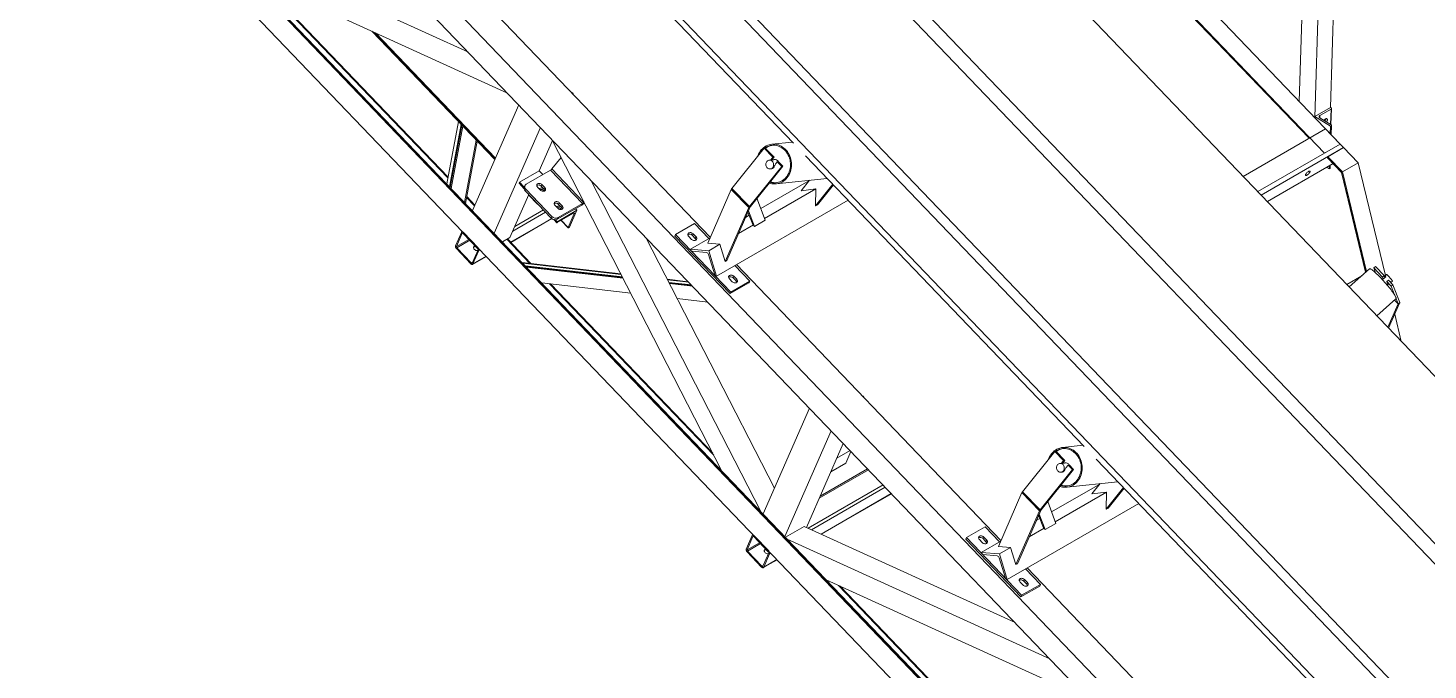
# Model space of a CAD drawing. Header units: millimetres. Extents: x 26816 to 90584, y 11074 to 56542.
# Drawn here: x 59620 to 62778, y 26420 to 27868 of the extents above; entities that cross this region are included whole.
import ezdxf

# ---------------------------------------------------------------- set-up
doc = ezdxf.new("R2010")
doc.units = ezdxf.units.MM
doc.layers.add('MAU_XANH', color=5, linetype='Continuous')

msp = doc.modelspace()

# ---------------------------------------------------------------- linework, layer by layer
at = {"layer": 'MAU_XANH', "linetype": 'Continuous', "lineweight": 0}
for p, q in [((50120.9, 40310.3), (67229.5, 22451.6)), ((49924.5, 40137.5), (68059.4, 21207.6)), ((49898.9, 40118.7), (68031.3, 21191.3)), ((49652, 39980.2), (67084.7, 21783.1)), ((49673, 39988.3), (67225.5, 21666.2)), ((49525.5, 39966.6), (66602.5, 22140.9)), ((57314.8, 33102), (62579.5, 27606.6)), ((57278.9, 33079.6), (62509.7, 27619.5)), ((57279, 33080.4), (62510.2, 27619.8)), ((57279.5, 33081.6), (62544.1, 27586.2)), ((66278, 21966.7), (60089.2, 28426.9)), ((62510.3, 28444.4), (62487.5, 27702.6)), ((62545.2, 28408), (62522.4, 27666.2)), ((66265.8, 21913.4), (60069.3, 28381.6)), ((60718.3, 28264.3), (61346.8, 27608.3)), ((66658.6, 21151.2), (59963.4, 28139.9)), ((62600.7, 25321), (59943.5, 28094.6)), ((66663.5, 21148.3), (60014, 28089.4)), ((66668.4, 21145.5), (60015, 28090.6)), ((60613.5, 27813.6), (60021.5, 28083.9)), ((61159.1, 27396.1), (60562.5, 28018.9)), ((60701.6, 27721.6), (60109.5, 27991.9)), ((60567.2, 27530.3), (60136.9, 27979.4)), ((60567.6, 27532.2), (60140.8, 27977.7)), ((62567.2, 27994.2), (62557.8, 27688.9)), ((60395.4, 27861.4), (60673, 27571.6)), ((60398.9, 27859.8), (60673.7, 27573)), ((60403.8, 27857.6), (60674.5, 27575)), ((60622.5, 27456.4), (60727.1, 27695)), ((60849.7, 27720.7), (60848.4, 27722)), ((60848.7, 27720.1), (60849.7, 27720.7)), ((60849.2, 27719.6), (60849.7, 27720.7)), ((62522.5, 27668.5), (62522.4, 27666.2)), ((62557.8, 27688.9), (62522.5, 27668.5)), ((62522.5, 27668.5), (62557.8, 27646.7)), ((62533.8, 27670.8), (62533.6, 27665.9)), ((62533.8, 27670.8), (62559.2, 27685.5)), ((62559.2, 27650.1), (62533.8, 27665.8)), ((62559.2, 27688.1), (62557.8, 27688.9)), ((62559.2, 27685.5), (62558.2, 27650.7)), ((62559, 27650.2), (62560.1, 27686.8)), ((60564.7, 27516.8), (60591, 27657.3)), ((60571.1, 27510.2), (60597.3, 27650.7)), ((60572.7, 27508.4), (60599, 27648.9)), ((60574.9, 27506.2), (60601.2, 27646.6)), ((60671.7, 27405.1), (60776.3, 27643.7)), ((62546.7, 27640.8), (62360.9, 27533.6)), ((62546.7, 27640.8), (62579.5, 27606.6)), ((62557.8, 27646.7), (62557.3, 27629.8)), ((62557.8, 27646.7), (62559.2, 27647.5)), ((62559.2, 27647.5), (62558.6, 27628.4)), ((62559.4, 27627.5), (62560.1, 27648.7)), ((60604.9, 27474.9), (60631.1, 27615.3)), ((60607.1, 27472.6), (60633.3, 27613.1)), ((60773.1, 27546.1), (60803.1, 27614.5)), ((61184.7, 26869.6), (60801.8, 27617)), ((61280.7, 27597.3), (61207.9, 27506.4)), ((61283.1, 27597.6), (61280.7, 27597.3)), ((61300.4, 27576.8), (61280.7, 27597.3)), ((61302.8, 27577), (61283.1, 27597.6)), ((61344.1, 27611.1), (61298, 27606.1)), ((61300.8, 27603.8), (61300.7, 27603.8)), ((62393.7, 27499.4), (62579.5, 27606.6)), ((62401.6, 27491.2), (62587.3, 27598.4)), ((62544.1, 27586.2), (62579.5, 27606.6)), ((62587.3, 27598.4), (62552, 27578)), ((62579.5, 27606.6), (62587.3, 27598.4)), ((62587.3, 27598.4), (62620.1, 27564.2)), ((60802, 27550.3), (60822.6, 27576.4)), ((61294.6, 27570.6), (61292.2, 27570.3)), ((61295.5, 27570.6), (61300.4, 27576.8)), ((61297.4, 27570.3), (61302.8, 27577)), ((61302.4, 27570.8), (61297.6, 27570.3)), ((61305.4, 27571.7), (61299.4, 27571.1)), ((61302.8, 27577), (61300.4, 27576.8)), ((61310.2, 27566.5), (61305.4, 27560.4)), ((61312.6, 27566.8), (61310.2, 27566.5)), ((61320.1, 27556.2), (61310.2, 27566.5)), ((61322.5, 27556.5), (61312.6, 27566.8)), ((61374, 27580), (62002.4, 26923.9)), ((62551.1, 27575.6), (62582.6, 27542.7)), ((62552, 27578), (62551.2, 27576.2)), ((62551.2, 27576.2), (62583, 27542.9)), ((62552, 27578), (62584.7, 27543.8)), ((60773.1, 27546.1), (60728.6, 27520.4)), ((60798.7, 27547.6), (60743.5, 27515.8)), ((60781.3, 27537.6), (60773.1, 27546.1)), ((60798.7, 27547.6), (60870.8, 27472.3)), ((60873.4, 27475.7), (60802, 27550.3)), ((61320.1, 27556.2), (61247.2, 27465.3)), ((61322.5, 27556.5), (61249.6, 27465.6)), ((61294.3, 27550.4), (61296.7, 27550.7)), ((61297.6, 27550.8), (61297.2, 27550.8)), ((61297.7, 27550.9), (61297.6, 27550.8)), ((61304.2, 27558.3), (61305.2, 27558.4)), ((61322.5, 27556.5), (61320.1, 27556.2)), ((62563.9, 27562.3), (62415.5, 27476.7)), ((62549.3, 27553.9), (62554.8, 27550.5)), ((62555, 27557.2), (62554.8, 27550.5)), ((62554.8, 27550.5), (62556.2, 27551.3)), ((62556.5, 27558), (62556.2, 27551.3)), ((62557.1, 27552.5), (62557.3, 27558.5)), ((62582.6, 27542.7), (62637.2, 27317.1)), ((62584.7, 27543.8), (62583, 27542.9)), ((62583, 27542.9), (62637.6, 27317.5)), ((62620.1, 27564.2), (62584.7, 27543.8)), ((62584.7, 27543.8), (62639.2, 27318.9)), ((62620.1, 27564.2), (62681.7, 27309.7)), ((60728.6, 27520.4), (60727.8, 27518.5)), ((60738.9, 27507), (60727.8, 27518.5)), ((60727.8, 27518), (60738.9, 27506.4)), ((60739.3, 27509.2), (60728.6, 27520.4)), ((60740.9, 27512.9), (60739.3, 27509.3)), ((60743, 27504.8), (60741.4, 27501.2)), ((60743, 27504.8), (60802, 27443.2)), ((60769.4, 27509.4), (60775.9, 27502.6)), ((60777.7, 27511.5), (60779.3, 27515.1)), ((60777.7, 27511.5), (60784.2, 27504.7)), ((60785.8, 27508.3), (60779.3, 27515.1)), ((60784.2, 27504.7), (60785.8, 27508.3)), ((61272.8, 26777.7), (60889.9, 27525.1)), ((61206.5, 27504.3), (61153.3, 27382.9)), ((61245.8, 27463.2), (61206.5, 27504.3)), ((61207.9, 27506.4), (61247.2, 27465.3)), ((61273.2, 27461), (61381.7, 27523.6)), ((61281.7, 27438.6), (61397.1, 27505.2)), ((61307.6, 27516.7), (61422.8, 27529)), ((61309.7, 27519.5), (61309.9, 27519.5)), ((61382.5, 27524.7), (61363.8, 27501.3)), ((61363.8, 27501.3), (61397.1, 27505.2)), ((61435.5, 27515.7), (61396.6, 27467.1)), ((61397.1, 27505.2), (61396.6, 27467.1)), ((61436.7, 27514.4), (61400.7, 27469.5)), ((60627.4, 27467.5), (60609.6, 27486)), ((60628.1, 27469), (60609.9, 27487.9)), ((60707.2, 27395.6), (60749.7, 27492.6)), ((60741.4, 27501.2), (60800.4, 27439.6)), ((60749.5, 27491.8), (60749.3, 27491.6)), ((60749.4, 27491.9), (60769.6, 27470.9)), ((60757.1, 27484.8), (60769.6, 27470.9)), ((60769.6, 27470.9), (60770, 27471.3)), ((60870.8, 27472.3), (60815.7, 27440.5)), ((60817, 27470.4), (60818.6, 27474.1)), ((60825.2, 27467.2), (60818.6, 27474.1)), ((60869.2, 27468.7), (60870.8, 27472.3)), ((60873.6, 27476.9), (60873.4, 27475.7)), ((60873.4, 27475.7), (60874, 27476.1)), ((61173.1, 27308.5), (61469.9, 27479.8)), ((61283.1, 27434.9), (61264.4, 27484.1)), ((60787.6, 27453), (60713.6, 27410.3)), ((60782.9, 27457.9), (60718.1, 27420.5)), ((60800.4, 27439.6), (60802, 27443.2)), ((60808.7, 27468.4), (60815.3, 27461.5)), ((60858.4, 27457.1), (60813.8, 27431.4)), ((60813.9, 27429.2), (60850.7, 27450.4)), ((60869.2, 27468.7), (60814.1, 27436.9)), ((60815.7, 27440.5), (60814.1, 27436.9)), ((60817, 27470.4), (60823.6, 27463.6)), ((60823.6, 27463.6), (60825.2, 27467.2)), ((60852.4, 27449.6), (60838.7, 27418.2)), ((60841.7, 27419), (60858.4, 27457.1)), ((60852.4, 27449.6), (60851.4, 27450.8)), ((60858.4, 27457.1), (60855.1, 27460.5)), ((61245.8, 27463.2), (61192.6, 27341.8)), ((61249.4, 27465.2), (61196.2, 27343.8)), ((61238.8, 27441.1), (61246.8, 27445.7)), ((61254.7, 27424.9), (61244, 27453)), ((61258.6, 27420.8), (61245.3, 27455.9)), ((61249.4, 27465.2), (61245.8, 27463.2)), ((61249.6, 27465.6), (61247.2, 27465.3)), ((61400.7, 27469.5), (61396.6, 27467.1)), ((60600.2, 27409.1), (60598.6, 27408.2)), ((60801.6, 27438.6), (60708.6, 27384.9)), ((60708.9, 27384.6), (60801.9, 27438.3)), ((60806.1, 27436.2), (60813, 27429)), ((60813, 27429.6), (60806.8, 27436)), ((60813.8, 27431.4), (60809.7, 27435.7)), ((60813.8, 27431.4), (60813, 27429.6)), ((60822.7, 27434.3), (60838.6, 27417.6)), ((60838.7, 27418.2), (60823.1, 27434.5)), ((60839.5, 27417.8), (60841.7, 27419)), ((61123.5, 27427.1), (61081, 27402.6)), ((61123.5, 27427.1), (61155.9, 27393.3)), ((61222.8, 27404.7), (61256.2, 27423.9)), ((61254.7, 27424.9), (61256.2, 27423.9)), ((61256.2, 27423.9), (61258.6, 27420.8)), ((61258.6, 27420.8), (61283.1, 27434.9)), ((60584.6, 27377), (60597.8, 27407.3)), ((60586.5, 27375), (60599.8, 27405.2)), ((60614.8, 27391.3), (60586.5, 27375)), ((60616.6, 27389.4), (60587.3, 27372.4)), ((60600.6, 27405.7), (60599.8, 27405.2)), ((60601.6, 27405), (60634.4, 27370.8)), ((60602.4, 27406.9), (60635.2, 27372.6)), ((60707.2, 27395.6), (60690.2, 27385.8)), ((60752.1, 27337.3), (60700.1, 27391.6)), ((60754.5, 27337), (60701.5, 27392.4)), ((61303.6, 26830.2), (61014, 27395.6)), ((61079.4, 27399), (61081, 27402.6)), ((61204, 27269), (61079.4, 27399)), ((61081, 27402.6), (61205.6, 27272.6)), ((61117, 27391.5), (61110.4, 27398.3)), ((61114.7, 27369.5), (61158.5, 27394.8)), ((61118.7, 27400.4), (61120.3, 27404)), ((61118.7, 27400.4), (61125.3, 27393.6)), ((61120.3, 27404), (61126.9, 27397.2)), ((61125.3, 27393.6), (61126.9, 27397.2)), ((61153.3, 27382.9), (61180.9, 27380.4)), ((61155.7, 27365.9), (61180.9, 27380.4)), ((61180.9, 27380.4), (61192.6, 27341.8)), ((60619.3, 27336.4), (60586.5, 27370.6)), ((60620.1, 27338.2), (60587.3, 27372.4)), ((60635.2, 27368.2), (60621.9, 27338)), ((60623.1, 27335.1), (60654.1, 27352.9)), ((60637.1, 27366.2), (60623.9, 27336)), ((60653.8, 27353.2), (60623.9, 27336)), ((60639.9, 27367.8), (60637.1, 27366.2)), ((61155.7, 27365.9), (61114.7, 27369.5)), ((61114.7, 27369.5), (61115.3, 27367.7)), ((61118.1, 27364.8), (61150.6, 27361.9)), ((61155.2, 27357.1), (61169, 27311.5)), ((61173.1, 27308.5), (61155.7, 27365.9)), ((60622.7, 27339.7), (60620.1, 27338.2)), ((60957.3, 27313.6), (60734.8, 27339.3)), ((60957.9, 27312.4), (60736, 27338)), ((60960.9, 27306.6), (60741.9, 27331.9)), ((60961.5, 27305.4), (60743.1, 27330.6)), ((60962.3, 27303.7), (60744.8, 27328.9)), ((61196.2, 27343.8), (61192.6, 27341.8)), ((61214.3, 27332.3), (61248, 27297.1)), ((61814.7, 26711.7), (61218.1, 27334.5)), ((62646.2, 27325), (62599.9, 27284.2)), ((62655.4, 27326.9), (62659.2, 27330.2)), ((62655.4, 27326.9), (62659.6, 27316.1)), ((62675.1, 27306.4), (62655.4, 27326.9)), ((62678.8, 27309.7), (62659.2, 27330.2)), ((60979.6, 27270), (60779, 27293.2)), ((61167, 26904.2), (60796.3, 27291.2)), ((61164.5, 26909), (60798.7, 27290.9)), ((61109.4, 27296), (61062.2, 27301.4)), ((61110.6, 27294.7), (61062.8, 27300.3)), ((61116.5, 27288.6), (61065.8, 27294.4)), ((61117.7, 27287.3), (61066.4, 27293.2)), ((61119.4, 27285.6), (61067.2, 27291.6)), ((61171.8, 27308.6), (61173.1, 27308.5)), ((61208.8, 27295.7), (61202.2, 27302.5)), ((61246.4, 27293.5), (61204, 27269)), ((61248, 27297.1), (61205.6, 27272.6)), ((61210.5, 27304.6), (61212.1, 27308.2)), ((61210.5, 27304.6), (61217.1, 27297.8)), ((61212.1, 27308.2), (61218.6, 27301.4)), ((61217.1, 27297.8), (61218.6, 27301.4)), ((61248, 27297.1), (61246.4, 27293.5)), ((62628.5, 27309.5), (62594.5, 27289.8)), ((62675.1, 27306.4), (62678.8, 27309.7)), ((62676.9, 27301.9), (62675.1, 27306.4)), ((62675.4, 27300.6), (62682.9, 27307.1)), ((62680.6, 27305.1), (62678.8, 27309.7)), ((62684.2, 27311.8), (62680.5, 27308.6)), ((62687, 27292.1), (62684.7, 27290.2)), ((62684.9, 27296.1), (62688.7, 27299.4)), ((62694.8, 27285.9), (62684.9, 27296.1)), ((62684.9, 27296.1), (62686, 27293.5)), ((62685.1, 27289.5), (62686.9, 27291.1)), ((62686.7, 27291.6), (62687.6, 27289.2)), ((62698.5, 27289.1), (62688.7, 27299.4)), ((62692.2, 27296.7), (62691.7, 27296.3)), ((62692.2, 27296.7), (62691.9, 27296.1)), ((62694, 27293.8), (62697.4, 27296.8)), ((62694.8, 27285.9), (62698.5, 27289.1)), ((62694.8, 27285.9), (62702.5, 27266)), ((62698.5, 27289.1), (62714, 27249.3)), ((61153.5, 27249.9), (61084.5, 27257.8)), ((61205.6, 27272.6), (61204, 27269)), ((62662.2, 27219.2), (62705.6, 27257.5)), ((62702, 27254.3), (62710.2, 27245.7)), ((62710.3, 27246), (62702.2, 27254.4)), ((62705.8, 27257.6), (62710.3, 27246)), ((62710.2, 27245.7), (62687.2, 27193.1)), ((62713.8, 27247.8), (62689, 27191.2)), ((62702.8, 27222.7), (62717.6, 27161.3)), ((62710.2, 27245.7), (62713.8, 27247.8)), ((62710.3, 27246), (62714, 27249.3)), ((61505.3, 27036.3), (61504, 27037.7)), ((61504.3, 27035.8), (61505.3, 27036.3)), ((61504.8, 27035.2), (61505.3, 27036.3)), ((61278.2, 26772.1), (61382.7, 27010.6)), ((61327.3, 26720.8), (61431.9, 26959.3)), ((61376, 26741.4), (61459.1, 26930.9)), ((61474.5, 26914.8), (61444.4, 26897.4)), ((61476.2, 26913.1), (61464.5, 26886.5)), ((61936.4, 26912.9), (61863.5, 26822)), ((61938.8, 26913.2), (61936.4, 26912.9)), ((61956, 26892.4), (61936.4, 26912.9)), ((61958.4, 26892.7), (61938.8, 26913.2)), ((61999.8, 26926.7), (61953.6, 26921.8)), ((61956.5, 26919.5), (61956.3, 26919.5)), ((61516.1, 26871.5), (61404.9, 26807.3)), ((61513.9, 26873.7), (61406.9, 26812)), ((61464.5, 26886.5), (61431.2, 26867.2)), ((61975.7, 26871.9), (61902.8, 26781)), ((61978.1, 26872.1), (61905.2, 26781.2)), ((61950.2, 26886.2), (61947.8, 26886)), ((61951.1, 26886.3), (61956, 26892.4)), ((61953.1, 26886), (61958.4, 26892.7)), ((61958, 26886.4), (61953.2, 26885.9)), ((61961, 26887.4), (61955, 26886.7)), ((61958.4, 26892.7), (61956, 26892.4)), ((61959.8, 26873.9), (61960.8, 26874)), ((61965.9, 26882.1), (61961, 26876.1)), ((61968.3, 26882.4), (61965.9, 26882.1)), ((61975.7, 26871.9), (61965.9, 26882.1)), ((61978.1, 26872.1), (61968.3, 26882.4)), ((61978.1, 26872.1), (61975.7, 26871.9)), ((62029.6, 26895.6), (62658.1, 26239.6)), ((61928.8, 26776.6), (62037.3, 26839.2)), ((61949.9, 26866.1), (61952.3, 26866.3)), ((61953.3, 26866.4), (61952.8, 26866.4)), ((61953.3, 26866.5), (61953.3, 26866.4)), ((61963.2, 26832.3), (62078.4, 26844.6)), ((62038.2, 26840.3), (62019.5, 26817)), ((61548.8, 26837.2), (61379.8, 26739.7)), ((61553.5, 26832.4), (61387.2, 26736.3)), ((61567.4, 26817.8), (61409, 26726.4)), ((61409.4, 26726.2), (61567.7, 26817.5)), ((61862.1, 26819.9), (61808.9, 26698.5)), ((61901.5, 26778.8), (61862.1, 26819.9)), ((61863.5, 26822), (61902.8, 26781)), ((61937.3, 26754.3), (62052.7, 26820.9)), ((61965.4, 26835.1), (61965.5, 26835.2)), ((62019.5, 26817), (62052.7, 26820.9)), ((62091.2, 26831.3), (62052.2, 26782.8)), ((62052.7, 26820.9), (62052.2, 26782.8)), ((62092.4, 26830.1), (62056.3, 26785.1)), ((61828.7, 26624.2), (62125.5, 26795.5)), ((61901.5, 26778.8), (61848.2, 26657.4)), ((61905, 26780.9), (61851.8, 26659.5)), ((61905, 26780.9), (61901.5, 26778.8)), ((61905.2, 26781.2), (61902.8, 26781)), ((61938.7, 26750.5), (61920.1, 26799.7)), ((62056.3, 26785.1), (62052.2, 26782.8)), ((61894.4, 26756.8), (61902.4, 26761.4)), ((61910.3, 26740.5), (61899.7, 26768.7)), ((61914.2, 26736.4), (61900.9, 26771.6)), ((61914.2, 26736.4), (61938.7, 26750.5)), ((61240.2, 26692.7), (61253.4, 26722.9)), ((61242.1, 26690.6), (61255.4, 26720.8)), ((61255.9, 26724.8), (61254.2, 26723.8)), ((61256.2, 26721.3), (61255.4, 26720.8)), ((61257.2, 26720.7), (61290, 26686.5)), ((61258, 26722.5), (61290.8, 26688.3)), ((61328.5, 26719.5), (61370.7, 26743.8)), ((61924.8, 26444.8), (61332.7, 26715.1)), ((61846.4, 26526.7), (61370.7, 26743.8)), ((61735.1, 26714.6), (61736.6, 26718.3)), ((61859.6, 26584.6), (61735.1, 26714.6)), ((61779.1, 26742.8), (61736.6, 26718.3)), ((61736.6, 26718.3), (61861.2, 26588.2)), ((61772.6, 26707.1), (61766, 26714)), ((61774.3, 26716.1), (61775.9, 26719.7)), ((61774.3, 26716.1), (61780.9, 26709.2)), ((61775.9, 26719.7), (61782.5, 26712.8)), ((61779.1, 26742.8), (61811.5, 26708.9)), ((61780.9, 26709.2), (61782.5, 26712.8)), ((61878.4, 26720.3), (61911.8, 26739.6)), ((61910.3, 26740.5), (61911.8, 26739.6)), ((61911.8, 26739.6), (61914.2, 26736.4)), ((61270.4, 26706.9), (61242.1, 26690.6)), ((61274.9, 26652), (61242.1, 26686.2)), ((61272.3, 26705), (61242.9, 26688.1)), ((61275.7, 26653.8), (61242.9, 26688.1)), ((61290.8, 26683.9), (61277.6, 26653.7)), ((61292.8, 26681.8), (61279.5, 26651.6)), ((61295.5, 26683.4), (61292.8, 26681.8)), ((61770.3, 26685.1), (61814.1, 26710.4)), ((61811.3, 26681.6), (61770.3, 26685.1)), ((61770.3, 26685.1), (61770.9, 26683.3)), ((61808.9, 26698.5), (61836.5, 26696.1)), ((61811.3, 26681.6), (61836.5, 26696.1)), ((61828.7, 26624.2), (61811.3, 26681.6)), ((61836.5, 26696.1), (61848.2, 26657.4)), ((61278.3, 26655.3), (61275.7, 26653.8)), ((61278.7, 26650.7), (61309.7, 26668.6)), ((61309.4, 26668.9), (61279.5, 26651.6)), ((61773.7, 26680.4), (61806.2, 26677.6)), ((61810.8, 26672.7), (61824.7, 26627.2)), ((61851.8, 26659.5), (61848.2, 26657.4)), ((62470.3, 26027.4), (61873.7, 26650.1)), ((62012.8, 26352.9), (61420.8, 26623.2)), ((61827.4, 26624.3), (61828.7, 26624.2)), ((61864.4, 26611.3), (61857.8, 26618.2)), ((61866.1, 26620.2), (61867.7, 26623.9)), ((61866.1, 26620.2), (61872.7, 26613.4)), ((61867.7, 26623.9), (61874.3, 26617)), ((61869.9, 26647.9), (61903.6, 26612.7)), ((61878.4, 26161.5), (61448.1, 26610.7)), ((61878.8, 26163.4), (61452, 26609)), ((61902.1, 26609.1), (61859.6, 26584.6)), ((61861.2, 26588.2), (61859.6, 26584.6)), ((61903.6, 26612.7), (61861.2, 26588.2)), ((61872.7, 26613.4), (61874.3, 26617)), ((61903.6, 26612.7), (61902.1, 26609.1))]:
    msp.add_line(p, q, dxfattribs=at)
at = {"layer": 'MAU_XANH', "linetype": 'Continuous', "lineweight": 0, "flags": 128}
for points in [[(62543.5, 27659.8), (62544.2, 27661), (62545.2, 27662.1), (62546.2, 27663), (62547.3, 27663.6), (62548.3, 27663.9), (62549.2, 27663.9), (62550, 27663.5), (62550.5, 27662.8), (62550.8, 27661.9), (62550.8, 27660.7), (62550.6, 27659.4), (62550.1, 27658), (62549.4, 27656.7), (62549.1, 27656.3)], [(61292, 27518.5), (61294.7, 27517.7), (61298.2, 27516.9), (61301.7, 27516.5), (61305.1, 27516.5), (61308.6, 27516.8), (61312, 27517.4), (61315.4, 27518.4), (61318.7, 27519.7), (61321.8, 27521.4), (61324.8, 27523.4), (61327.6, 27525.6), (61330.2, 27528.2), (61332.6, 27531), (61334.8, 27534), (61336.7, 27537.3), (61338.4, 27540.7), (61339.7, 27544.3), (61340.8, 27548.1), (61341.6, 27551.9), (61342.1, 27555.8), (61342.3, 27559.8), (61342.2, 27563.8), (61341.7, 27567.7), (61341, 27571.6), (61340, 27575.5), (61338.6, 27579.2), (61337, 27582.8), (61335.1, 27586.2), (61333, 27589.4), (61330.6, 27592.4), (61328.1, 27595.1), (61325.3, 27597.6), (61322.3, 27599.8), (61319.2, 27601.8), (61316, 27603.3), (61312.6, 27604.6), (61309.2, 27605.5), (61305.7, 27606.1), (61302.2, 27606.3), (61298.8, 27606.2), (61295.3, 27605.7), (61291.9, 27604.9), (61288.6, 27603.8), (61285.4, 27602.3), (61282.3, 27600.5), (61279.4, 27598.3), (61276.7, 27595.9), (61274.2, 27593.3), (61271.9, 27590.3), (61269.9, 27587.2), (61268.1, 27583.8), (61266.5, 27580.3), (61266.1, 27579)], [(61293.7, 27520.6), (61296, 27519.9), (61299.4, 27519.3), (61302.8, 27519), (61306.2, 27519), (61309.5, 27519.5), (61312.8, 27520.2), (61316.1, 27521.3), (61319.2, 27522.7), (61322.1, 27524.5), (61325, 27526.6), (61327.6, 27528.9), (61330, 27531.5), (61332.2, 27534.4), (61334.2, 27537.5), (61335.9, 27540.8), (61337.3, 27544.2), (61338.5, 27547.8), (61339.3, 27551.5), (61339.9, 27555.3), (61340.1, 27559.2), (61340, 27563), (61339.6, 27566.9), (61339, 27570.7), (61338, 27574.4), (61336.7, 27578), (61335.1, 27581.5), (61333.3, 27584.8), (61331.2, 27588), (61328.9, 27590.9), (61326.4, 27593.5), (61323.7, 27595.9), (61320.8, 27598), (61317.7, 27599.8), (61314.6, 27601.3), (61311.3, 27602.4), (61307.9, 27603.3), (61304.6, 27603.7), (61301.2, 27603.8), (61297.8, 27603.6), (61294.5, 27603), (61291.2, 27602.1), (61288, 27600.8), (61285, 27599.2), (61282.3, 27597.5)], [(61285.8, 27555.2), (61286.9, 27553.7), (61288.1, 27552.4), (61289.5, 27551.4), (61291.1, 27550.7), (61292.8, 27550.4), (61294.4, 27550.4), (61296.1, 27550.8), (61297.6, 27551.6), (61298.9, 27552.6), (61300.1, 27554), (61301, 27555.5), (61301.6, 27557.3), (61302, 27559.1), (61302, 27561), (61301.6, 27562.9), (61301, 27564.7), (61300.1, 27566.3), (61299, 27567.7), (61297.6, 27568.9), (61296.1, 27569.7), (61294.5, 27570.2), (61292.8, 27570.4), (61291.2, 27570.1), (61289.6, 27569.6), (61288.2, 27568.7), (61286.9, 27567.5), (61285.9, 27566), (61285.1, 27564.4), (61284.6, 27562.6), (61284.4, 27560.7), (61284.6, 27558.8), (61285.1, 27557), (61285.8, 27555.2)], [(61294.6, 27570.6), (61295.9, 27570.6), (61297.6, 27570.3)], [(61305.1, 27571.7), (61305.1, 27571.7), (61304.8, 27571.7)], [(62551.2, 27576.2), (62551.1, 27576), (62551.1, 27575.8), (62551.1, 27575.6), (62551.1, 27575.6)], [(62508.3, 27544.7), (62509.4, 27545.2), (62510.3, 27545.5), (62511, 27545.5), (62511.5, 27545.3), (62511.7, 27544.8), (62511.7, 27544.2), (62511.4, 27543.3), (62510.9, 27542.3), (62510.1, 27541.2), (62509.2, 27540), (62508.1, 27538.9), (62506.9, 27537.9), (62505.7, 27536.9), (62504.6, 27536.2), (62503.5, 27535.7), (62502.6, 27535.4), (62501.9, 27535.3), (62501.4, 27535.6), (62501.2, 27536), (62501.2, 27536.7), (62501.5, 27537.6), (62502, 27538.6), (62502.8, 27539.7), (62503.7, 27540.8), (62504.8, 27542), (62506, 27543), (62507.2, 27543.9), (62508.3, 27544.7)], [(60727.8, 27518.5), (60727.7, 27518.3), (60727.7, 27518.1), (60727.7, 27518), (60727.8, 27518)], [(60743.5, 27515.8), (60742.3, 27514.8), (60741.3, 27513.7), (60740.7, 27512.3), (60740.5, 27510.9), (60740.6, 27509.3), (60741.1, 27507.8), (60741.9, 27506.2), (60743, 27504.8)], [(60779.3, 27515.1), (60778.1, 27516.1), (60776.8, 27516.9), (60775.3, 27517.5), (60773.8, 27517.8), (60772.3, 27517.8), (60771, 27517.6), (60769.7, 27517.1), (60768.8, 27516.3), (60768, 27515.4), (60767.7, 27514.2), (60767.6, 27513), (60767.9, 27511.8), (60768.5, 27510.6), (60769.4, 27509.4)], [(60786, 27501), (60786, 27501.1), (60785.7, 27502.3), (60785.1, 27503.5), (60784.2, 27504.7), (60783.1, 27505.7), (60781.8, 27506.5), (60780.3, 27507), (60778.8, 27507.3), (60777.3, 27507.4), (60775.9, 27507.1), (60774.7, 27506.6), (60773.7, 27505.8), (60773.3, 27505.3)], [(60775.9, 27502.6), (60777.1, 27501.6), (60778.4, 27500.8), (60779.9, 27500.2), (60781.4, 27499.9), (60782.9, 27499.9), (60784.3, 27500.1), (60785.5, 27500.6), (60786.5, 27501.4), (60787.2, 27502.4), (60787.6, 27503.5), (60787.6, 27504.7), (60787.3, 27505.9), (60786.7, 27507.2), (60785.8, 27508.3)], [(60818.6, 27474.1), (60817.5, 27475.1), (60816.1, 27475.9), (60814.7, 27476.4), (60813.2, 27476.7), (60811.7, 27476.8), (60810.3, 27476.5), (60809.1, 27476), (60808.1, 27475.2), (60807.4, 27474.3), (60807, 27473.2), (60806.9, 27472), (60807.2, 27470.7), (60807.8, 27469.5), (60808.7, 27468.4)], [(60825.4, 27460), (60825.4, 27460), (60825.1, 27461.2), (60824.5, 27462.5), (60823.6, 27463.6), (60822.4, 27464.6), (60821.1, 27465.4), (60819.6, 27466), (60818.1, 27466.3), (60816.6, 27466.3), (60815.3, 27466.1), (60814, 27465.5), (60813.1, 27464.8), (60812.6, 27464.3)], [(60815.3, 27461.5), (60816.4, 27460.5), (60817.8, 27459.7), (60819.2, 27459.2), (60820.7, 27458.8), (60822.2, 27458.8), (60823.6, 27459.1), (60824.8, 27459.6), (60825.8, 27460.3), (60826.5, 27461.3), (60826.9, 27462.4), (60827, 27463.6), (60826.7, 27464.9), (60826.1, 27466.1), (60825.2, 27467.2)], [(60850.7, 27450.4), (60851.2, 27450.7), (60851.7, 27450.9), (60852.1, 27450.9), (60852.4, 27450.9), (60852.5, 27450.7), (60852.6, 27450.4), (60852.6, 27450.1), (60852.4, 27449.6)], [(60597.8, 27407.3), (60598.1, 27407.8), (60598.6, 27408.1), (60599.1, 27408.4), (60599.7, 27408.4), (60600.4, 27408.2), (60601.1, 27407.9), (60601.7, 27407.5), (60602.4, 27406.9)], [(60813, 27429.6), (60812.9, 27429.4), (60812.9, 27429.2), (60813, 27429), (60813.1, 27429), (60813.2, 27428.9), (60813.4, 27429), (60813.6, 27429.1), (60813.9, 27429.2)], [(60838.7, 27418.2), (60838.6, 27418), (60838.6, 27417.8), (60838.6, 27417.7), (60838.7, 27417.6), (60838.8, 27417.6), (60839, 27417.6), (60839.3, 27417.7), (60839.5, 27417.8)], [(60599.8, 27405.2), (60599.9, 27405.4), (60600.1, 27405.6), (60600.3, 27405.6), (60600.5, 27405.7), (60600.8, 27405.6), (60601.1, 27405.5), (60601.3, 27405.3), (60601.6, 27405)], [(60628.6, 27376.9), (60627.4, 27376.4), (60626.4, 27375.7), (60625.7, 27374.7), (60625.3, 27373.6), (60625.3, 27372.4), (60625.5, 27371.1), (60626.1, 27369.9), (60627, 27368.8)], [(61110.4, 27398.3), (61109.5, 27399.5), (61108.9, 27400.7), (61108.6, 27401.9), (61108.7, 27403.2), (61109.1, 27404.3), (61109.8, 27405.2), (61110.8, 27406), (61112, 27406.5), (61113.4, 27406.7), (61114.9, 27406.7), (61116.4, 27406.4), (61117.8, 27405.8), (61119.2, 27405), (61120.3, 27404)], [(61126.9, 27397.2), (61127.8, 27396.1), (61128.4, 27394.8), (61128.6, 27393.6), (61128.6, 27392.4), (61128.2, 27391.3), (61127.5, 27390.3), (61126.5, 27389.6), (61125.3, 27389), (61123.9, 27388.8), (61122.4, 27388.8), (61120.9, 27389.1), (61119.4, 27389.7), (61118.1, 27390.5), (61117, 27391.5)], [(60623.9, 27336), (60623.6, 27335.5), (60623.1, 27335.1), (60622.6, 27334.9), (60622, 27334.9), (60621.3, 27335), (60620.7, 27335.3), (60620, 27335.8), (60619.3, 27336.4)], [(60621.9, 27338), (60621.8, 27337.8), (60621.6, 27337.7), (60621.4, 27337.6), (60621.2, 27337.6), (60620.9, 27337.6), (60620.6, 27337.8), (60620.4, 27338), (60620.1, 27338.2)], [(62705.6, 27257.5), (62705.9, 27257.8), (62705.9, 27258.5), (62705.8, 27259.4), (62705.4, 27260.6), (62704.7, 27262), (62703.9, 27263.7), (62702.8, 27265.5), (62701.5, 27267.6), (62700, 27269.8), (62698.3, 27272.3), (62696.4, 27274.8), (62694.4, 27277.5), (62692.3, 27280.3), (62690, 27283.2), (62687.6, 27286.2), (62685.1, 27289.2), (62682.5, 27292.2), (62679.9, 27295.2), (62677.3, 27298.1), (62674.6, 27301), (62672, 27303.9), (62669.3, 27306.6), (62666.8, 27309.2), (62664.3, 27311.7), (62661.9, 27314), (62659.6, 27316.2), (62657.4, 27318.1), (62655.4, 27319.8), (62653.6, 27321.3), (62651.9, 27322.6), (62650.4, 27323.6), (62649.1, 27324.4), (62648, 27324.9), (62647.1, 27325.2), (62646.5, 27325.2), (62646.2, 27325)], [(61202.2, 27302.5), (61201.3, 27303.7), (61200.7, 27304.9), (61200.4, 27306.1), (61200.5, 27307.3), (61200.9, 27308.5), (61201.6, 27309.4), (61202.6, 27310.2), (61203.8, 27310.7), (61205.2, 27310.9), (61206.6, 27310.9), (61208.2, 27310.6), (61209.6, 27310), (61210.9, 27309.2), (61212.1, 27308.2)], [(61218.6, 27301.4), (61219.5, 27300.3), (61220.2, 27299), (61220.4, 27297.8), (61220.4, 27296.6), (61220, 27295.5), (61219.3, 27294.5), (61218.3, 27293.7), (61217.1, 27293.2), (61215.7, 27293), (61214.2, 27293), (61212.7, 27293.3), (61211.2, 27293.9), (61209.9, 27294.7), (61208.8, 27295.7)], [(62674, 27301.7), (62674.5, 27301.4), (62675.4, 27300.6)], [(62681.6, 27306), (62681.3, 27306.6), (62680.7, 27307.5), (62680.5, 27308.1), (62680.4, 27308.5), (62680.7, 27308.6), (62681.2, 27308.4), (62681.9, 27307.9), (62682.9, 27307.1)], [(62697.4, 27296.8), (62697.4, 27296.8), (62697.5, 27297.1), (62697.3, 27297.7), (62696.9, 27298.5), (62696.2, 27299.5), (62695.4, 27300.7), (62694.4, 27302), (62693.3, 27303.4), (62692, 27304.8), (62690.8, 27306.3), (62689.5, 27307.6), (62688.3, 27308.8), (62687.2, 27309.9), (62686.2, 27310.8), (62685.4, 27311.4), (62684.7, 27311.8), (62684.3, 27311.9), (62684.2, 27311.8)], [(62687.6, 27289.2), (62686.9, 27289.8), (62686.1, 27290.4)], [(61947.7, 26834.2), (61950.3, 26833.3), (61953.8, 26832.6), (61957.3, 26832.2), (61960.8, 26832.1), (61964.2, 26832.4), (61967.7, 26833.1), (61971, 26834.1), (61974.3, 26835.4), (61977.4, 26837), (61980.4, 26839), (61983.2, 26841.3), (61985.8, 26843.8), (61988.2, 26846.6), (61990.4, 26849.7), (61992.3, 26852.9), (61994, 26856.4), (61995.4, 26860), (61996.5, 26863.7), (61997.2, 26867.6), (61997.7, 26871.5), (61997.9, 26875.4), (61997.8, 26879.4), (61997.4, 26883.4), (61996.6, 26887.3), (61995.6, 26891.1), (61994.2, 26894.8), (61992.6, 26898.4), (61990.8, 26901.8), (61988.6, 26905), (61986.3, 26908), (61983.7, 26910.8), (61980.9, 26913.3), (61977.9, 26915.5), (61974.8, 26917.4), (61971.6, 26919), (61968.2, 26920.2), (61964.8, 26921.2), (61961.4, 26921.7), (61957.9, 26922), (61954.4, 26921.9), (61950.9, 26921.4), (61947.5, 26920.6), (61944.2, 26919.4), (61941, 26917.9), (61938, 26916.1), (61935, 26914), (61932.3, 26911.6), (61929.8, 26908.9), (61927.5, 26906), (61925.5, 26902.8), (61923.7, 26899.5), (61922.2, 26895.9), (61921.7, 26894.7)], [(61949.3, 26836.2), (61951.6, 26835.5), (61955, 26834.9), (61958.4, 26834.6), (61961.8, 26834.7), (61965.1, 26835.1), (61968.4, 26835.9), (61971.7, 26837), (61974.8, 26838.4), (61977.8, 26840.1), (61980.6, 26842.2), (61983.2, 26844.5), (61985.7, 26847.2), (61987.9, 26850), (61989.8, 26853.1), (61991.5, 26856.4), (61992.9, 26859.9), (61994.1, 26863.5), (61994.9, 26867.2), (61995.5, 26871), (61995.7, 26874.8), (61995.6, 26878.7), (61995.3, 26882.5), (61994.6, 26886.3), (61993.6, 26890.1), (61992.3, 26893.7), (61990.8, 26897.2), (61988.9, 26900.5), (61986.9, 26903.6), (61984.5, 26906.5), (61982, 26909.2), (61979.3, 26911.5), (61976.4, 26913.7), (61973.3, 26915.5), (61970.2, 26916.9), (61966.9, 26918.1), (61963.6, 26918.9), (61960.2, 26919.4), (61956.8, 26919.5), (61953.4, 26919.2), (61950.1, 26918.7), (61946.8, 26917.7), (61943.6, 26916.5), (61940.6, 26914.9), (61937.9, 26913.1)], [(61941.4, 26870.9), (61942.5, 26869.4), (61943.7, 26868.1), (61945.2, 26867.1), (61946.7, 26866.4), (61948.4, 26866.1), (61950.1, 26866.1), (61951.7, 26866.5), (61953.2, 26867.2), (61954.6, 26868.3), (61955.7, 26869.6), (61956.6, 26871.2), (61957.2, 26872.9), (61957.6, 26874.7), (61957.6, 26876.6), (61957.3, 26878.5), (61956.7, 26880.3), (61955.8, 26881.9), (61954.6, 26883.3), (61953.3, 26884.5), (61951.7, 26885.3), (61950.1, 26885.8), (61948.5, 26886), (61946.8, 26885.8), (61945.2, 26885.2), (61943.8, 26884.3), (61942.5, 26883.1), (61941.5, 26881.7), (61940.7, 26880), (61940.2, 26878.2), (61940.1, 26876.3), (61940.2, 26874.4), (61940.7, 26872.6), (61941.4, 26870.9)], [(61950.2, 26886.2), (61951.5, 26886.2), (61953.2, 26885.9)], [(61960.7, 26887.4), (61960.7, 26887.4), (61960.5, 26887.3)], [(61253.4, 26722.9), (61253.7, 26723.4), (61254.2, 26723.8), (61254.7, 26724), (61255.3, 26724), (61256, 26723.9), (61256.7, 26723.6), (61257.4, 26723.1), (61258, 26722.5)], [(61255.4, 26720.8), (61255.5, 26721), (61255.7, 26721.2), (61255.9, 26721.3), (61256.2, 26721.3), (61256.4, 26721.2), (61256.7, 26721.1), (61257, 26720.9), (61257.2, 26720.7)], [(61766, 26714), (61765.1, 26715.1), (61764.5, 26716.3), (61764.2, 26717.6), (61764.3, 26718.8), (61764.7, 26719.9), (61765.4, 26720.9), (61766.4, 26721.6), (61767.6, 26722.1), (61769, 26722.4), (61770.5, 26722.4), (61772, 26722), (61773.4, 26721.5), (61774.8, 26720.7), (61775.9, 26719.7)], [(61782.5, 26712.8), (61783.4, 26711.7), (61784, 26710.5), (61784.3, 26709.2), (61784.2, 26708), (61783.8, 26706.9), (61783.1, 26705.9), (61782.1, 26705.2), (61780.9, 26704.7), (61779.5, 26704.4), (61778, 26704.5), (61776.5, 26704.8), (61775.1, 26705.3), (61773.7, 26706.1), (61772.6, 26707.1)], [(61284.2, 26692.6), (61283, 26692.1), (61282, 26691.3), (61281.3, 26690.3), (61280.9, 26689.2), (61280.9, 26688), (61281.2, 26686.8), (61281.8, 26685.6), (61282.7, 26684.4)], [(61279.5, 26651.6), (61279.2, 26651.1), (61278.8, 26650.7), (61278.2, 26650.5), (61277.6, 26650.5), (61277, 26650.6), (61276.3, 26650.9), (61275.6, 26651.4), (61274.9, 26652)], [(61277.6, 26653.7), (61277.4, 26653.5), (61277.2, 26653.3), (61277, 26653.2), (61276.8, 26653.2), (61276.5, 26653.3), (61276.3, 26653.4), (61276, 26653.6), (61275.7, 26653.8)], [(61857.8, 26618.2), (61856.9, 26619.3), (61856.3, 26620.5), (61856, 26621.8), (61856.1, 26623), (61856.5, 26624.1), (61857.2, 26625.1), (61858.2, 26625.8), (61859.4, 26626.3), (61860.8, 26626.6), (61862.3, 26626.5), (61863.8, 26626.2), (61865.2, 26625.7), (61866.6, 26624.9), (61867.7, 26623.9)], [(61874.3, 26617), (61875.2, 26615.9), (61875.8, 26614.7), (61876, 26613.4), (61876, 26612.2), (61875.6, 26611.1), (61874.9, 26610.1), (61873.9, 26609.4), (61872.7, 26608.9), (61871.3, 26608.6), (61869.8, 26608.6), (61868.3, 26609), (61866.8, 26609.5), (61865.5, 26610.3), (61864.4, 26611.3)]]:
    msp.add_lwpolyline(points, dxfattribs=at)
at = {"layer": 'MAU_XANH', "linetype": 'Continuous', "lineweight": 0}
for centre, radius, start, end in [((60844.7, 27718.4), 5.18, 44.3311, 81.8702), ((62534.8, 27668.3), 2.74, 112.4128, 247.5287), ((62539, 27663.5), 8.31, 322.472, 0.6676), ((62538.5, 27663.7), 8.81, 323.5874, 359.5523), ((62558.7, 27686.8), 1.37, 292.4128, 67.5287), ((62558.7, 27648.8), 1.37, 292.4128, 67.5287), ((61304.5, 27570.4), 33.7, 96.3933, 127.9157), ((61305.7, 27565.8), 39.4, 134.8681, 147.7076), ((61300.2, 27563.4), 7.73, 73.3292, 108.1789), ((61304.9, 27563), 8.69, 24.1335, 103.2192), ((61295.5, 27559.4), 8.8, 277.9081, 352.7788), ((62555.6, 27552.7), 1.53, 294.8805, 353.4715), ((60746.4, 27506.8), 7.46, 160.356, 228.5543), ((60771.7, 27506.3), 7.95, 41.2379, 121.2003), ((60776.7, 27495.9), 8.47, 29.6408, 105.0519), ((60780.1, 27500.4), 5.94, 6.0751, 46.0531), ((61215.6, 27500), 10, 140.2522, 154.7733), ((61306.3, 27552.6), 33.3, 249.155, 275.9637), ((60770.1, 27471.7), 1.01, 237.5026, 296.1304), ((60811, 27465.2), 7.95, 41.2379, 121.2003), ((60809.1, 27447.6), 11.8, 222.4205, 294.6677), ((60810.7, 27451.2), 11.8, 222.4205, 294.6677), ((60816, 27454.8), 8.47, 29.6408, 105.0519), ((60819.5, 27459.3), 5.94, 6.0751, 46.0531), ((61254.9, 27458.9), 10, 140.2522, 154.7733), ((61250.9, 27464.5), 1.67, 140.2522, 154.7733), ((60591.1, 27375.5), 6.67, 166.5829, 227.1557), ((61112.7, 27395.2), 7.95, 41.2379, 121.2003), ((61121.2, 27389.3), 5.94, 6.0751, 46.0531), ((60589.1, 27374.4), 2.67, 166.5829, 227.1557), ((60629.5, 27369.8), 5.6, 84.9819, 139.0219), ((60633.4, 27374.9), 8.8, 223.7496, 275.5256), ((60632.6, 27368.9), 2.67, 346.5829, 47.1557), ((60630.7, 27367.7), 6.67, 346.5829, 47.1557), ((61119.1, 27368.6), 3.95, 193.201, 254.3412), ((61148.8, 27355.6), 6.59, 13.201, 74.3412), ((61172.9, 27312.4), 3.95, 193.201, 254.3412), ((61204.5, 27299.4), 7.95, 41.2379, 121.2003), ((61212.9, 27293.5), 5.94, 6.0751, 46.0531), ((62672.5, 27281.1), 15.2, 27.0826, 36.5532), ((62682.1, 27289), 12.7, 23.9998, 37.2699), ((62709.9, 27245.9), 0.351, 330.4769, 12.19), ((62711.9, 27248.8), 2.11, 330.4769, 12.19), ((61500.3, 27034.1), 5.18, 44.3311, 81.8702), ((61450.7, 26924.1), 5.15, 317.6606, 354.1454), ((61961.3, 26881.5), 39.4, 134.8681, 147.7076), ((61960.1, 26886), 33.7, 96.3933, 127.9157), ((61951.1, 26875), 8.8, 277.9081, 352.7788), ((61955.8, 26879), 7.73, 73.3292, 108.1789), ((61960.5, 26878.6), 8.69, 24.1335, 103.2192), ((61871.2, 26815.6), 10, 140.2522, 154.7733), ((61961.9, 26868.3), 33.3, 249.155, 275.9637), ((61910.5, 26774.5), 10, 140.2522, 154.7733), ((61906.5, 26780.2), 1.67, 140.2522, 154.7733), ((61768.4, 26710.8), 7.95, 41.2379, 121.2003), ((61246.7, 26691.1), 6.67, 166.5829, 227.1557), ((61244.7, 26690), 2.67, 166.5829, 227.1557), ((61285.1, 26685.5), 5.6, 84.9819, 139.0219), ((61289, 26690.5), 8.8, 223.7496, 275.5256), ((61288.2, 26684.5), 2.67, 346.5829, 47.1557), ((61286.3, 26683.4), 6.67, 346.5829, 47.1557), ((61774.7, 26684.2), 3.95, 193.201, 254.3412), ((61776.8, 26704.9), 5.94, 6.0751, 46.0531), ((61804.4, 26671.2), 6.59, 13.201, 74.3412), ((61828.5, 26628.1), 3.95, 193.201, 254.3412), ((61860.1, 26615), 7.95, 41.2379, 121.2003), ((61868.6, 26609.1), 5.94, 6.0751, 46.0531)]:
    msp.add_arc(centre, radius, start, end, dxfattribs=at)
for start_param in [3.133712, 3.149474]:
    msp.add_ellipse((62584.4, 27543.7), major_axis=(1.82, 0.99), ratio=0.029245, start_param=start_param, end_param=3.80456, dxfattribs=at)
for points in [[(60802, 27550.3), (60801.8, 27550), (60801.5, 27549.6), (60800.6, 27548.8), (60799.6, 27548.1), (60799, 27547.8), (60798.7, 27547.6)], [(60870.8, 27472.3), (60871.1, 27472.5), (60871.6, 27473), (60872.4, 27473.9), (60873.1, 27474.9), (60873.3, 27475.4), (60873.4, 27475.7)]]:
    msp.add_open_spline(points, degree=3, dxfattribs=at)
msp.add_open_spline([(60869.2, 27468.7), (60870.1, 27469.3), (60871.7, 27470.5), (60873.9, 27472.5), (60874.8, 27473.8), (60875, 27474.1)], degree=3, knots=[0, 0, 0, 0, 0.418895, 0.83779, 1, 1, 1, 1], dxfattribs=at)

doc.saveas('drawing.dxf')
